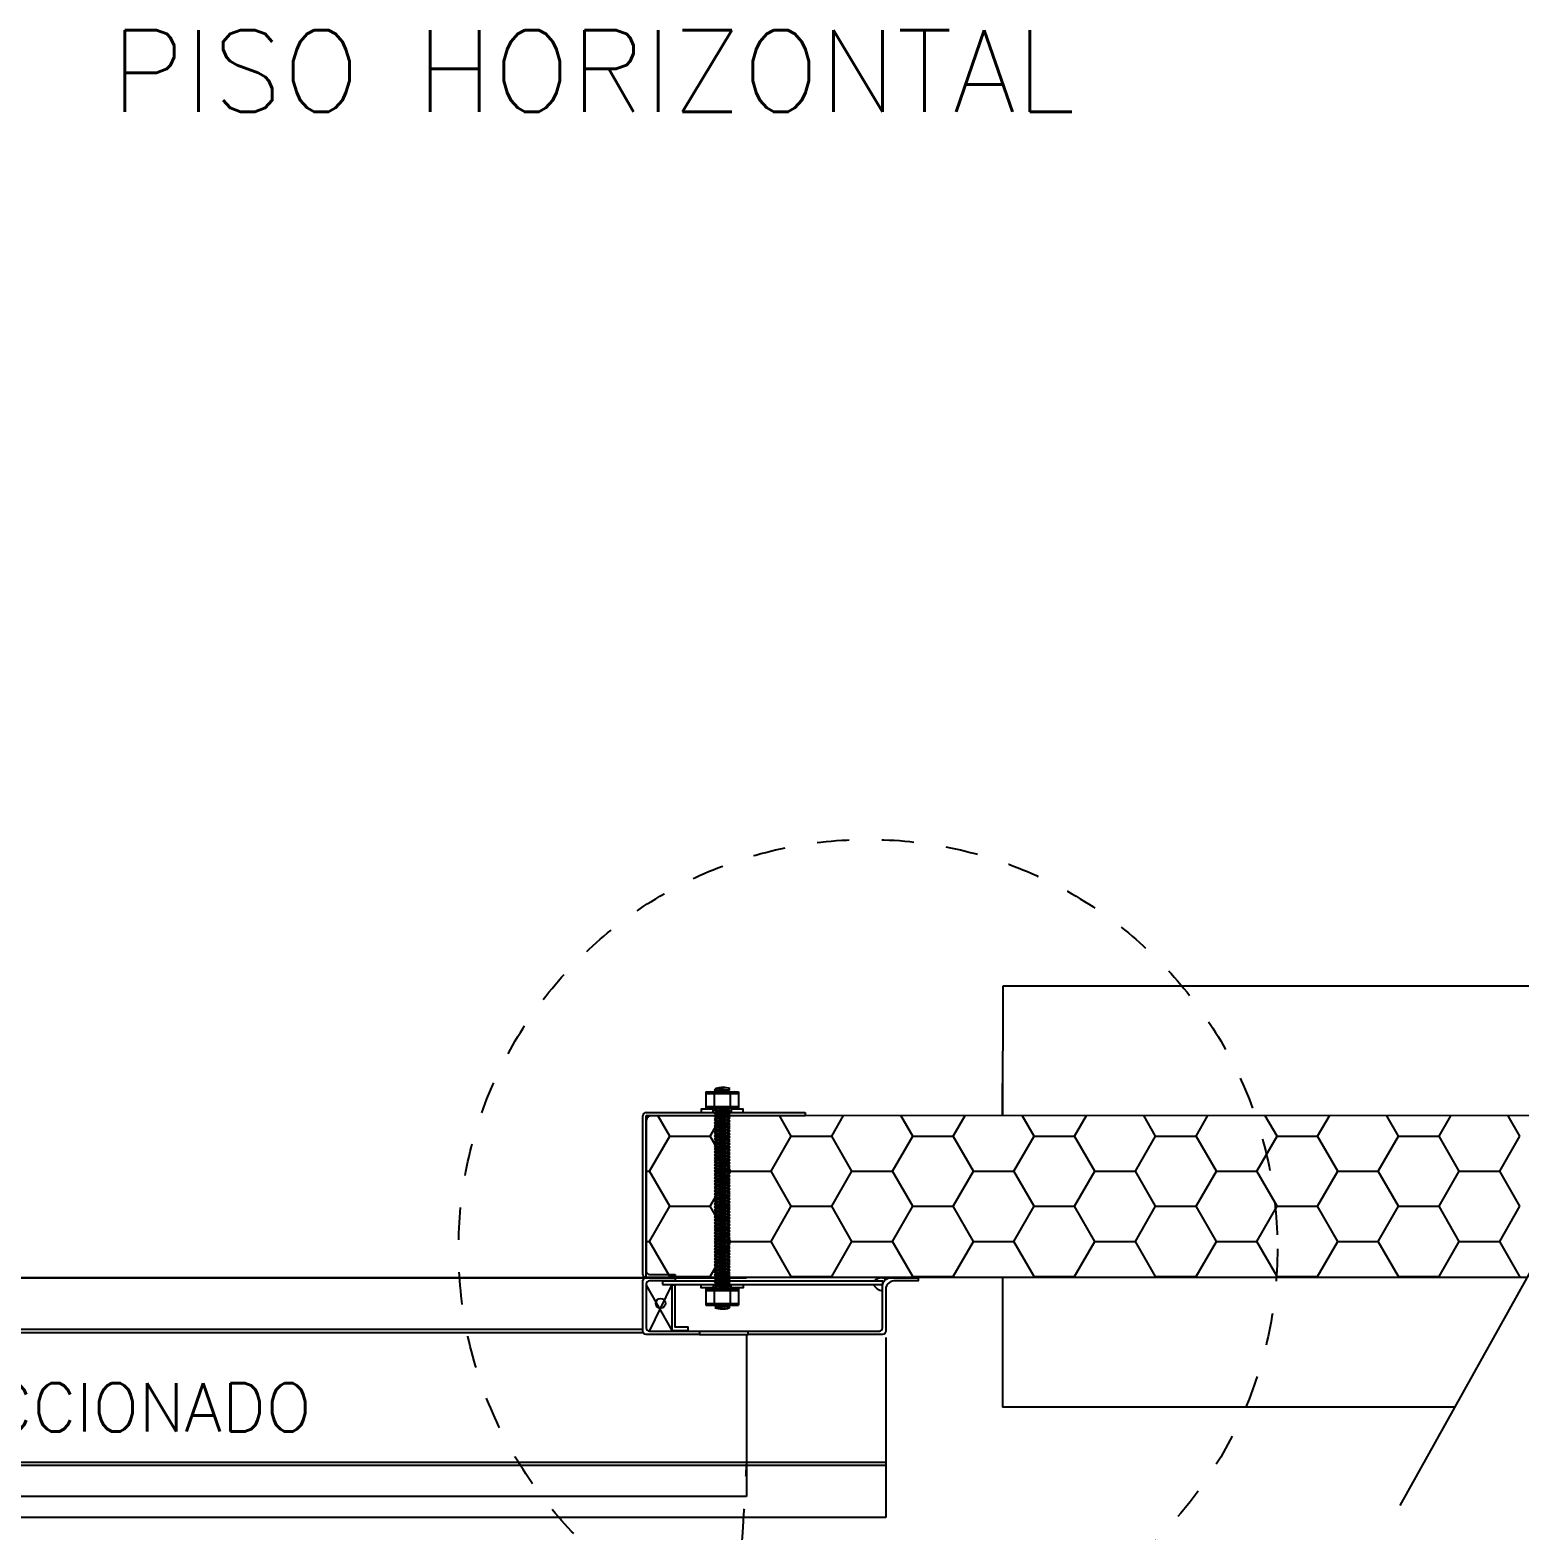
# Model space of a CAD drawing. Extents: x 20 to 15395, y -28849 to -19999.
# Drawn here: x 5076 to 5996, y -24422 to -23495 of the extents above; entities that cross this region are included whole.
import ezdxf

# ---------------------------------------------------------------- set-up
doc = ezdxf.new("R2010")
doc.units = 0
doc.header["$LTSCALE"] = 0.1
doc.header["$MEASUREMENT"] = 0
doc.linetypes.add('PUN100', pattern=[400, 200, -200])
for name, color, linetype in [('EQ', 8, 'CONTINUOUS'), ('FI', 2, 'CONTINUOUS'), ('GR', 9, 'CONTINUOUS'), ('IS', 5, 'CONTINUOUS'), ('ISO', 151, 'CONTINUOUS'), ('MF', 8, 'CONTINUOUS'), ('MFF', 8, 'CONTINUOUS'), ('TX', 13, 'CONTINUOUS')]:
    doc.layers.add(name, color=color, linetype=linetype)
doc.styles.add('ROMANS', font='romans')

msp = doc.modelspace()

# ---------------------------------------------------------------- linework, layer by layer
at = {"layer": 'EQ'}
for p, q in [((5499.7, -24148.86, 0), (5498.7, -24149.86, 0)), ((5508.7, -24150.86, 0), (5498.7, -24149.86, 0)), ((5498.7, -24149.86, 0), (5499.7, -24150.86, 0)), ((5507.7, -24149.86, 0), (5499.7, -24148.86, 0)), ((5507.7, -24149.86, 0), (5508.7, -24148.86, 0)), ((5508.7, -24150.86, 0), (5507.7, -24149.86, 0)), ((5493.7, -24150.86, 0), (5513.7, -24150.86, 0)), ((5493.7, -24150.86, 0), (5493.7, -24160.86, 0)), ((5493.7, -24151.86, 0), (5513.7, -24151.86, 0)), ((5493.7, -24159.86, 0), (5513.7, -24159.86, 0)), ((5498.7, -24151.86, 0), (5498.7, -24159.86, 0)), ((5508.7, -24151.86, 0), (5508.7, -24159.86, 0)), ((5513.7, -24150.86, 0), (5513.7, -24160.86, 0)), ((5454.76, -24263.69, 0), (5454.76, -24165.69, 0)), ((5456.76, -24163.69, 0), (5554.89, -24163.69, 0)), ((5554.89, -24165.69, 0), (5458.76, -24165.69, 0)), ((5493.7, -24160.86, 0), (5513.7, -24160.86, 0)), ((5499.7, -24160.98, 0), (5498.7, -24161.98, 0)), ((5498.7, -24161.98, 0), (5508.7, -24162.98, 0)), ((5498.7, -24161.98, 0), (5499.7, -24162.98, 0)), ((5499.7, -24162.98, 0), (5498.7, -24163.98, 0)), ((5498.7, -24163.98, 0), (5508.7, -24164.98, 0)), ((5498.7, -24163.98, 0), (5499.7, -24164.98, 0)), ((5499.7, -24164.98, 0), (5498.7, -24165.98, 0)), ((5498.7, -24165.98, 0), (5508.7, -24166.98, 0)), ((5498.7, -24165.98, 0), (5499.7, -24166.98, 0)), ((5499.7, -24166.98, 0), (5498.7, -24167.98, 0)), ((5498.7, -24167.98, 0), (5508.7, -24168.98, 0)), ((5498.7, -24167.98, 0), (5499.7, -24168.98, 0)), ((5499.7, -24168.98, 0), (5498.7, -24169.98, 0)), ((5499.7, -24160.98, 0), (5507.7, -24161.98, 0)), ((5499.7, -24162.98, 0), (5507.7, -24163.98, 0)), ((5499.7, -24164.98, 0), (5507.7, -24165.98, 0)), ((5499.7, -24166.98, 0), (5507.7, -24167.98, 0)), ((5499.7, -24166.98, 0), (5507.7, -24167.98, 0)), ((5499.7, -24168.98, 0), (5507.7, -24169.98, 0)), ((5507.49, -24160.86, 0), (5508.7, -24160.98, 0)), ((5507.7, -24161.98, 0), (5508.7, -24160.98, 0)), ((5508.7, -24162.98, 0), (5507.7, -24161.98, 0)), ((5507.7, -24163.98, 0), (5508.7, -24162.98, 0)), ((5508.7, -24164.98, 0), (5507.7, -24163.98, 0)), ((5507.7, -24165.98, 0), (5508.7, -24164.98, 0)), ((5508.7, -24166.98, 0), (5507.7, -24165.98, 0)), ((5507.7, -24167.98, 0), (5508.7, -24166.98, 0)), ((5508.7, -24168.98, 0), (5507.7, -24167.98, 0)), ((5507.7, -24169.98, 0), (5508.7, -24168.98, 0)), ((5554.89, -24163.69, 0), (5554.89, -24165.69, 0)), ((5456.76, -24169.69, 0), (5456.76, -24261.69, 0)), ((5498.7, -24169.98, 0), (5508.7, -24170.98, 0)), ((5498.7, -24169.98, 0), (5499.7, -24170.98, 0)), ((5499.7, -24170.98, 0), (5498.7, -24171.98, 0)), ((5498.7, -24171.98, 0), (5508.7, -24172.98, 0)), ((5498.7, -24171.98, 0), (5499.7, -24172.98, 0)), ((5499.7, -24172.98, 0), (5498.7, -24173.98, 0)), ((5498.7, -24173.98, 0), (5508.7, -24174.98, 0)), ((5498.7, -24173.98, 0), (5499.7, -24174.98, 0)), ((5499.7, -24174.98, 0), (5498.7, -24175.98, 0)), ((5498.7, -24175.98, 0), (5508.7, -24176.98, 0)), ((5498.7, -24175.98, 0), (5499.7, -24176.98, 0)), ((5499.7, -24176.98, 0), (5498.7, -24177.98, 0)), ((5498.7, -24177.98, 0), (5508.7, -24178.98, 0)), ((5498.7, -24177.98, 0), (5499.7, -24178.98, 0)), ((5499.7, -24170.98, 0), (5507.7, -24171.98, 0)), ((5499.7, -24172.98, 0), (5507.7, -24173.98, 0)), ((5499.7, -24174.98, 0), (5507.7, -24175.98, 0)), ((5499.7, -24176.98, 0), (5507.7, -24177.98, 0)), ((5499.7, -24176.98, 0), (5507.7, -24177.98, 0)), ((5508.7, -24170.98, 0), (5507.7, -24169.98, 0)), ((5507.7, -24171.98, 0), (5508.7, -24170.98, 0)), ((5508.7, -24172.98, 0), (5507.7, -24171.98, 0)), ((5507.7, -24173.98, 0), (5508.7, -24172.98, 0)), ((5508.7, -24174.98, 0), (5507.7, -24173.98, 0)), ((5507.7, -24175.98, 0), (5508.7, -24174.98, 0)), ((5508.7, -24176.98, 0), (5507.7, -24175.98, 0)), ((5507.7, -24177.98, 0), (5508.7, -24176.98, 0)), ((5508.7, -24178.98, 0), (5507.7, -24177.98, 0)), ((5499.7, -24178.98, 0), (5498.7, -24179.98, 0)), ((5498.7, -24179.98, 0), (5508.7, -24180.98, 0)), ((5498.7, -24179.98, 0), (5499.7, -24180.98, 0)), ((5499.7, -24180.98, 0), (5498.7, -24181.98, 0)), ((5498.7, -24181.98, 0), (5508.7, -24182.98, 0)), ((5498.7, -24181.98, 0), (5499.7, -24182.98, 0)), ((5499.7, -24182.98, 0), (5498.7, -24183.98, 0)), ((5498.7, -24183.98, 0), (5508.7, -24184.98, 0)), ((5498.7, -24183.98, 0), (5499.7, -24184.98, 0)), ((5499.7, -24184.98, 0), (5498.7, -24185.98, 0)), ((5498.7, -24185.98, 0), (5508.7, -24186.98, 0)), ((5498.7, -24185.98, 0), (5499.7, -24186.98, 0)), ((5499.7, -24186.98, 0), (5498.7, -24187.98, 0)), ((5499.7, -24178.98, 0), (5507.7, -24179.98, 0)), ((5499.7, -24180.98, 0), (5507.7, -24181.98, 0)), ((5499.7, -24182.98, 0), (5507.7, -24183.98, 0)), ((5499.7, -24182.98, 0), (5507.7, -24183.98, 0)), ((5499.7, -24184.98, 0), (5507.7, -24185.98, 0)), ((5499.7, -24186.98, 0), (5507.7, -24187.98, 0)), ((5507.7, -24179.98, 0), (5508.7, -24178.98, 0)), ((5508.7, -24180.98, 0), (5507.7, -24179.98, 0)), ((5507.7, -24181.98, 0), (5508.7, -24180.98, 0)), ((5508.7, -24182.98, 0), (5507.7, -24181.98, 0)), ((5507.7, -24183.98, 0), (5508.7, -24182.98, 0)), ((5508.7, -24184.98, 0), (5507.7, -24183.98, 0)), ((5507.7, -24185.98, 0), (5508.7, -24184.98, 0)), ((5508.7, -24186.98, 0), (5507.7, -24185.98, 0)), ((5507.7, -24187.98, 0), (5508.7, -24186.98, 0)), ((5498.7, -24187.98, 0), (5508.7, -24188.98, 0)), ((5498.7, -24187.98, 0), (5499.7, -24188.98, 0)), ((5499.7, -24188.98, 0), (5498.7, -24189.98, 0)), ((5498.7, -24189.98, 0), (5508.7, -24190.98, 0)), ((5498.7, -24189.98, 0), (5499.7, -24190.98, 0)), ((5499.7, -24190.98, 0), (5498.7, -24191.98, 0)), ((5498.7, -24191.98, 0), (5508.7, -24192.98, 0)), ((5498.7, -24191.98, 0), (5499.7, -24192.98, 0)), ((5499.7, -24192.98, 0), (5498.7, -24193.98, 0)), ((5498.7, -24193.98, 0), (5508.7, -24194.98, 0)), ((5498.7, -24193.98, 0), (5499.7, -24194.98, 0)), ((5499.7, -24194.98, 0), (5498.7, -24195.98, 0)), ((5498.7, -24195.98, 0), (5508.7, -24196.98, 0)), ((5498.7, -24195.98, 0), (5499.7, -24196.98, 0)), ((5499.7, -24196.98, 0), (5498.7, -24197.98, 0)), ((5499.7, -24188.98, 0), (5507.7, -24189.98, 0)), ((5499.7, -24188.98, 0), (5507.7, -24189.98, 0)), ((5499.7, -24190.98, 0), (5507.7, -24191.98, 0)), ((5499.7, -24192.98, 0), (5507.7, -24193.98, 0)), ((5499.7, -24194.98, 0), (5507.7, -24195.98, 0)), ((5499.7, -24194.98, 0), (5507.7, -24195.98, 0)), ((5499.7, -24196.98, 0), (5507.7, -24197.98, 0)), ((5508.7, -24188.98, 0), (5507.7, -24187.98, 0)), ((5507.7, -24189.98, 0), (5508.7, -24188.98, 0)), ((5508.7, -24190.98, 0), (5507.7, -24189.98, 0)), ((5507.7, -24191.98, 0), (5508.7, -24190.98, 0)), ((5508.7, -24192.98, 0), (5507.7, -24191.98, 0)), ((5507.7, -24193.98, 0), (5508.7, -24192.98, 0)), ((5508.7, -24194.98, 0), (5507.7, -24193.98, 0)), ((5507.7, -24195.98, 0), (5508.7, -24194.98, 0)), ((5508.7, -24196.98, 0), (5507.7, -24195.98, 0)), ((5507.7, -24197.98, 0), (5508.7, -24196.98, 0)), ((5498.7, -24197.98, 0), (5508.7, -24198.98, 0)), ((5498.7, -24197.98, 0), (5499.7, -24198.98, 0)), ((5499.7, -24198.98, 0), (5498.7, -24199.98, 0)), ((5498.7, -24199.98, 0), (5508.7, -24200.98, 0)), ((5498.7, -24199.98, 0), (5499.7, -24200.98, 0)), ((5499.7, -24200.98, 0), (5498.7, -24201.98, 0)), ((5498.7, -24201.98, 0), (5508.7, -24202.98, 0)), ((5498.7, -24201.98, 0), (5499.7, -24202.98, 0)), ((5499.7, -24202.98, 0), (5498.7, -24203.98, 0)), ((5498.7, -24203.98, 0), (5508.7, -24204.98, 0)), ((5498.7, -24203.98, 0), (5499.7, -24204.98, 0)), ((5499.7, -24204.98, 0), (5498.7, -24205.98, 0)), ((5498.7, -24205.98, 0), (5508.7, -24206.98, 0)), ((5498.7, -24205.98, 0), (5499.7, -24206.98, 0)), ((5499.7, -24198.98, 0), (5507.7, -24199.98, 0)), ((5499.7, -24200.98, 0), (5507.7, -24201.98, 0)), ((5499.7, -24200.98, 0), (5507.7, -24201.98, 0)), ((5499.7, -24202.98, 0), (5507.7, -24203.98, 0)), ((5499.7, -24204.98, 0), (5507.7, -24205.98, 0)), ((5508.7, -24198.98, 0), (5507.7, -24197.98, 0)), ((5507.7, -24199.98, 0), (5508.7, -24198.98, 0)), ((5508.7, -24200.98, 0), (5507.7, -24199.98, 0)), ((5507.7, -24201.98, 0), (5508.7, -24200.98, 0)), ((5508.7, -24202.98, 0), (5507.7, -24201.98, 0)), ((5507.7, -24203.98, 0), (5508.7, -24202.98, 0)), ((5508.7, -24204.98, 0), (5507.7, -24203.98, 0)), ((5507.7, -24205.98, 0), (5508.7, -24204.98, 0)), ((5508.7, -24206.98, 0), (5507.7, -24205.98, 0)), ((5499.7, -24206.98, 0), (5498.7, -24207.98, 0)), ((5498.7, -24207.98, 0), (5508.7, -24208.98, 0)), ((5498.7, -24207.98, 0), (5499.7, -24208.98, 0)), ((5499.7, -24208.98, 0), (5498.7, -24209.98, 0)), ((5498.7, -24209.98, 0), (5508.7, -24210.98, 0)), ((5498.7, -24209.98, 0), (5499.7, -24210.98, 0)), ((5499.7, -24210.98, 0), (5498.7, -24211.98, 0)), ((5498.7, -24211.98, 0), (5508.7, -24212.98, 0)), ((5498.7, -24211.98, 0), (5499.7, -24212.98, 0)), ((5499.7, -24212.98, 0), (5498.7, -24213.98, 0)), ((5498.7, -24213.98, 0), (5508.7, -24214.98, 0)), ((5498.7, -24213.98, 0), (5499.7, -24214.98, 0)), ((5499.7, -24214.98, 0), (5498.7, -24215.98, 0)), ((5499.7, -24206.98, 0), (5507.7, -24207.98, 0)), ((5499.7, -24206.98, 0), (5507.7, -24207.98, 0)), ((5499.7, -24208.98, 0), (5507.7, -24209.98, 0)), ((5499.7, -24210.98, 0), (5507.7, -24211.98, 0)), ((5499.7, -24212.98, 0), (5507.7, -24213.98, 0)), ((5499.7, -24212.98, 0), (5507.7, -24213.98, 0)), ((5499.7, -24214.98, 0), (5507.7, -24215.98, 0)), ((5507.7, -24207.98, 0), (5508.7, -24206.98, 0)), ((5508.7, -24208.98, 0), (5507.7, -24207.98, 0)), ((5507.7, -24209.98, 0), (5508.7, -24208.98, 0)), ((5508.7, -24210.98, 0), (5507.7, -24209.98, 0)), ((5507.7, -24211.98, 0), (5508.7, -24210.98, 0)), ((5508.7, -24212.98, 0), (5507.7, -24211.98, 0)), ((5507.7, -24213.98, 0), (5508.7, -24212.98, 0)), ((5508.7, -24214.98, 0), (5507.7, -24213.98, 0)), ((5507.7, -24215.98, 0), (5508.7, -24214.98, 0)), ((5498.7, -24215.98, 0), (5508.7, -24216.98, 0)), ((5498.7, -24215.98, 0), (5499.7, -24216.98, 0)), ((5499.7, -24216.98, 0), (5498.7, -24217.98, 0)), ((5498.7, -24217.98, 0), (5499.7, -24218.98, 0)), ((5498.7, -24217.98, 0), (5508.7, -24218.98, 0)), ((5499.7, -24218.98, 0), (5498.7, -24219.98, 0)), ((5498.7, -24219.98, 0), (5499.7, -24220.98, 0)), ((5498.7, -24219.98, 0), (5508.7, -24220.98, 0)), ((5499.7, -24220.98, 0), (5498.7, -24221.98, 0)), ((5498.7, -24221.98, 0), (5499.7, -24222.98, 0)), ((5498.7, -24221.98, 0), (5508.7, -24222.98, 0)), ((5499.7, -24222.98, 0), (5498.7, -24223.98, 0)), ((5498.7, -24223.98, 0), (5499.7, -24224.98, 0)), ((5498.7, -24223.98, 0), (5508.7, -24224.98, 0)), ((5499.7, -24216.98, 0), (5507.7, -24217.98, 0)), ((5499.7, -24218.98, 0), (5507.7, -24219.98, 0)), ((5499.7, -24218.98, 0), (5507.7, -24219.98, 0)), ((5499.7, -24220.98, 0), (5507.7, -24221.98, 0)), ((5499.7, -24222.98, 0), (5507.7, -24223.98, 0)), ((5508.7, -24216.98, 0), (5507.7, -24215.98, 0)), ((5507.7, -24217.98, 0), (5508.7, -24216.98, 0)), ((5508.7, -24218.98, 0), (5507.7, -24217.98, 0)), ((5507.7, -24219.98, 0), (5508.7, -24218.98, 0)), ((5508.7, -24220.98, 0), (5507.7, -24219.98, 0)), ((5507.7, -24221.98, 0), (5508.7, -24220.98, 0)), ((5508.7, -24222.98, 0), (5507.7, -24221.98, 0)), ((5507.7, -24223.98, 0), (5508.7, -24222.98, 0)), ((5508.7, -24224.98, 0), (5507.7, -24223.98, 0)), ((5499.7, -24224.98, 0), (5498.7, -24225.98, 0)), ((5498.7, -24225.98, 0), (5499.7, -24226.98, 0)), ((5498.7, -24225.98, 0), (5508.7, -24226.98, 0)), ((5499.7, -24226.98, 0), (5498.7, -24227.98, 0)), ((5498.7, -24227.98, 0), (5499.7, -24228.98, 0)), ((5498.7, -24227.98, 0), (5508.7, -24228.98, 0)), ((5499.7, -24228.98, 0), (5498.7, -24229.98, 0)), ((5498.7, -24229.98, 0), (5499.7, -24230.98, 0)), ((5498.7, -24229.98, 0), (5508.7, -24230.98, 0)), ((5499.7, -24230.98, 0), (5498.7, -24231.98, 0)), ((5498.7, -24231.98, 0), (5508.7, -24232.98, 0)), ((5498.7, -24231.98, 0), (5499.7, -24232.98, 0)), ((5499.7, -24232.98, 0), (5498.7, -24233.98, 0)), ((5498.7, -24233.98, 0), (5508.7, -24234.98, 0)), ((5498.7, -24233.98, 0), (5499.7, -24234.98, 0)), ((5499.7, -24224.98, 0), (5507.7, -24225.98, 0)), ((5499.7, -24224.98, 0), (5507.7, -24225.98, 0)), ((5499.7, -24226.98, 0), (5507.7, -24227.98, 0)), ((5499.7, -24228.98, 0), (5507.7, -24229.98, 0)), ((5499.7, -24230.98, 0), (5507.7, -24231.98, 0)), ((5499.7, -24230.98, 0), (5507.7, -24231.98, 0)), ((5499.7, -24232.98, 0), (5507.7, -24233.98, 0)), ((5507.7, -24225.98, 0), (5508.7, -24224.98, 0)), ((5508.7, -24226.98, 0), (5507.7, -24225.98, 0)), ((5507.7, -24227.98, 0), (5508.7, -24226.98, 0)), ((5508.7, -24228.98, 0), (5507.7, -24227.98, 0)), ((5507.7, -24229.98, 0), (5508.7, -24228.98, 0)), ((5508.7, -24230.98, 0), (5507.7, -24229.98, 0)), ((5507.7, -24231.98, 0), (5508.7, -24230.98, 0)), ((5508.7, -24232.98, 0), (5507.7, -24231.98, 0)), ((5507.7, -24233.98, 0), (5508.7, -24232.98, 0)), ((5508.7, -24234.98, 0), (5507.7, -24233.98, 0)), ((5499.7, -24234.98, 0), (5498.7, -24235.98, 0)), ((5498.7, -24235.98, 0), (5508.7, -24236.98, 0)), ((5498.7, -24235.98, 0), (5499.7, -24236.98, 0)), ((5499.7, -24236.98, 0), (5498.7, -24237.98, 0)), ((5498.7, -24237.98, 0), (5508.7, -24238.98, 0)), ((5498.7, -24237.98, 0), (5499.7, -24238.98, 0)), ((5499.7, -24238.98, 0), (5498.7, -24239.98, 0)), ((5498.7, -24239.98, 0), (5508.7, -24240.98, 0)), ((5498.7, -24239.98, 0), (5499.7, -24240.98, 0)), ((5499.7, -24240.98, 0), (5498.7, -24241.98, 0)), ((5498.7, -24241.98, 0), (5508.7, -24242.98, 0)), ((5498.7, -24241.98, 0), (5499.7, -24242.98, 0)), ((5499.7, -24242.98, 0), (5498.7, -24243.98, 0)), ((5499.7, -24234.98, 0), (5507.7, -24235.98, 0)), ((5499.7, -24236.98, 0), (5507.7, -24237.98, 0)), ((5499.7, -24236.98, 0), (5507.7, -24237.98, 0)), ((5499.7, -24238.98, 0), (5507.7, -24239.98, 0)), ((5499.7, -24240.98, 0), (5507.7, -24241.98, 0)), ((5499.7, -24242.98, 0), (5507.7, -24243.98, 0)), ((5499.7, -24242.98, 0), (5507.7, -24243.98, 0)), ((5507.7, -24235.98, 0), (5508.7, -24234.98, 0)), ((5508.7, -24236.98, 0), (5507.7, -24235.98, 0)), ((5507.7, -24237.98, 0), (5508.7, -24236.98, 0)), ((5508.7, -24238.98, 0), (5507.7, -24237.98, 0)), ((5507.7, -24239.98, 0), (5508.7, -24238.98, 0)), ((5508.7, -24240.98, 0), (5507.7, -24239.98, 0)), ((5507.7, -24241.98, 0), (5508.7, -24240.98, 0)), ((5508.7, -24242.98, 0), (5507.7, -24241.98, 0)), ((5507.7, -24243.98, 0), (5508.7, -24242.98, 0)), ((5498.7, -24243.98, 0), (5508.7, -24244.98, 0)), ((5498.7, -24243.98, 0), (5499.7, -24244.98, 0)), ((5499.7, -24244.98, 0), (5498.7, -24245.98, 0)), ((5498.7, -24245.98, 0), (5508.7, -24246.98, 0)), ((5498.7, -24245.98, 0), (5499.7, -24246.98, 0)), ((5499.7, -24246.98, 0), (5498.7, -24247.98, 0)), ((5498.7, -24247.98, 0), (5508.7, -24248.98, 0)), ((5498.7, -24247.98, 0), (5499.7, -24248.98, 0)), ((5499.7, -24248.98, 0), (5498.7, -24249.98, 0)), ((5498.7, -24249.98, 0), (5508.7, -24250.98, 0)), ((5498.7, -24249.98, 0), (5499.7, -24250.98, 0)), ((5499.7, -24250.98, 0), (5498.7, -24251.98, 0)), ((5498.7, -24251.98, 0), (5508.7, -24252.98, 0)), ((5498.7, -24251.98, 0), (5499.7, -24252.98, 0)), ((5499.7, -24244.98, 0), (5507.7, -24245.98, 0)), ((5499.7, -24246.98, 0), (5507.7, -24247.98, 0)), ((5499.7, -24248.98, 0), (5507.7, -24249.98, 0)), ((5499.7, -24248.98, 0), (5507.7, -24249.98, 0)), ((5499.7, -24250.98, 0), (5507.7, -24251.98, 0)), ((5508.7, -24244.98, 0), (5507.7, -24243.98, 0)), ((5507.7, -24245.98, 0), (5508.7, -24244.98, 0)), ((5508.7, -24246.98, 0), (5507.7, -24245.98, 0)), ((5507.7, -24247.98, 0), (5508.7, -24246.98, 0)), ((5508.7, -24248.98, 0), (5507.7, -24247.98, 0)), ((5507.7, -24249.98, 0), (5508.7, -24248.98, 0)), ((5508.7, -24250.98, 0), (5507.7, -24249.98, 0)), ((5507.7, -24251.98, 0), (5508.7, -24250.98, 0)), ((5508.7, -24252.98, 0), (5507.7, -24251.98, 0)), ((5499.7, -24252.98, 0), (5498.7, -24253.98, 0)), ((5498.7, -24253.98, 0), (5508.7, -24254.98, 0)), ((5498.7, -24253.98, 0), (5499.7, -24254.98, 0)), ((5499.7, -24254.98, 0), (5498.7, -24255.98, 0)), ((5498.7, -24255.98, 0), (5508.7, -24256.98, 0)), ((5498.7, -24255.98, 0), (5499.7, -24256.98, 0)), ((5499.7, -24256.98, 0), (5498.7, -24257.98, 0)), ((5498.7, -24257.98, 0), (5508.7, -24258.98, 0)), ((5498.7, -24257.98, 0), (5499.7, -24258.98, 0)), ((5499.7, -24258.98, 0), (5498.7, -24259.98, 0)), ((5498.7, -24259.98, 0), (5508.7, -24260.98, 0)), ((5498.7, -24259.98, 0), (5499.7, -24260.98, 0)), ((5499.7, -24260.98, 0), (5498.7, -24261.98, 0)), ((5498.7, -24261.98, 0), (5508.7, -24262.98, 0)), ((5498.7, -24261.98, 0), (5499.7, -24262.98, 0)), ((5499.7, -24252.98, 0), (5507.7, -24253.98, 0)), ((5499.7, -24254.98, 0), (5507.7, -24255.98, 0)), ((5499.7, -24254.98, 0), (5507.7, -24255.98, 0)), ((5499.7, -24256.98, 0), (5507.7, -24257.98, 0)), ((5499.7, -24258.98, 0), (5507.7, -24259.98, 0)), ((5499.7, -24260.98, 0), (5507.7, -24261.98, 0)), ((5499.7, -24260.98, 0), (5507.7, -24261.98, 0)), ((5507.7, -24253.98, 0), (5508.7, -24252.98, 0)), ((5508.7, -24254.98, 0), (5507.7, -24253.98, 0)), ((5507.7, -24255.98, 0), (5508.7, -24254.98, 0)), ((5508.7, -24256.98, 0), (5507.7, -24255.98, 0)), ((5507.7, -24257.98, 0), (5508.7, -24256.98, 0)), ((5508.7, -24258.98, 0), (5507.7, -24257.98, 0)), ((5507.7, -24259.98, 0), (5508.7, -24258.98, 0)), ((5508.7, -24260.98, 0), (5507.7, -24259.98, 0)), ((5507.7, -24261.98, 0), (5508.7, -24260.98, 0)), ((5508.7, -24262.98, 0), (5507.7, -24261.98, 0)), ((4398.7, -24265.68, 0), (5518.7, -24265.68, 0)), ((5474.76, -24265.69, 0), (5456.76, -24265.69, 0)), ((5456.76, -24270.19, 0), (5472.7, -24298.18, 0)), ((5458.76, -24263.69, 0), (5474.76, -24263.69, 0)), ((5458.76, -24298.69, 0), (5472.7, -24270.19, 0)), ((5474.76, -24263.69, 0), (5474.76, -24265.69, 0)), ((5499.7, -24262.98, 0), (5498.7, -24263.98, 0)), ((5498.7, -24263.98, 0), (5508.7, -24264.98, 0)), ((5498.7, -24263.98, 0), (5499.7, -24264.98, 0)), ((5499.7, -24264.98, 0), (5498.7, -24265.98, 0)), ((5498.7, -24265.98, 0), (5508.7, -24266.98, 0)), ((5498.7, -24265.98, 0), (5499.7, -24266.98, 0)), ((5499.7, -24266.98, 0), (5498.7, -24267.98, 0)), ((5498.7, -24267.98, 0), (5508.7, -24268.98, 0)), ((5498.7, -24267.98, 0), (5499.7, -24268.98, 0)), ((5499.7, -24268.98, 0), (5498.7, -24269.98, 0)), ((5498.7, -24269.98, 0), (5508.7, -24270.98, 0)), ((5498.7, -24269.98, 0), (5499.7, -24270.98, 0)), ((5499.7, -24270.98, 0), (5498.7, -24271.98, 0)), ((5499.7, -24262.98, 0), (5507.7, -24263.98, 0)), ((5499.7, -24264.98, 0), (5507.7, -24265.98, 0)), ((5499.7, -24266.98, 0), (5507.7, -24267.98, 0)), ((5499.7, -24266.98, 0), (5507.7, -24267.98, 0)), ((5499.7, -24268.98, 0), (5507.7, -24269.98, 0)), ((5499.7, -24270.98, 0), (5507.7, -24271.98, 0)), ((5507.7, -24263.98, 0), (5508.7, -24262.98, 0)), ((5508.7, -24264.98, 0), (5507.7, -24263.98, 0)), ((5507.7, -24265.98, 0), (5508.7, -24264.98, 0)), ((5508.7, -24266.98, 0), (5507.7, -24265.98, 0)), ((5507.7, -24267.98, 0), (5508.7, -24266.98, 0)), ((5508.7, -24268.98, 0), (5507.7, -24267.98, 0)), ((5507.7, -24269.98, 0), (5508.7, -24268.98, 0)), ((5508.7, -24270.98, 0), (5507.7, -24269.98, 0)), ((5507.7, -24271.98, 0), (5508.7, -24270.98, 0)), ((5493.7, -24272.61, 0), (5493.7, -24282.61, 0)), ((5493.7, -24272.61, 0), (5513.7, -24272.61, 0)), ((5493.7, -24273.61, 0), (5513.7, -24273.61, 0)), ((5498.7, -24271.98, 0), (5504.99, -24272.61, 0)), ((5498.7, -24271.98, 0), (5499.33, -24272.61, 0)), ((5498.7, -24273.61, 0), (5498.7, -24281.61, 0)), ((5508.33, -24272.61, 0), (5507.7, -24271.98, 0)), ((5508.7, -24273.61, 0), (5508.7, -24281.61, 0)), ((5513.7, -24272.61, 0), (5513.7, -24282.61, 0)), ((5493.7, -24281.61, 0), (5513.7, -24281.61, 0)), ((5493.7, -24282.61, 0), (5513.7, -24282.61, 0)), ((5498.7, -24282.66, 0), (5499.7, -24283.66, 0)), ((5498.7, -24282.66, 0), (5508.7, -24283.66, 0)), ((5499.7, -24283.66, 0), (5499.09, -24284.28, 0)), ((5499.7, -24283.66, 0), (5507.04, -24284.58, 0)), ((5508.7, -24283.66, 0), (5507.7, -24282.66, 0)), ((5508.04, -24284.33, 0), (5508.7, -24283.66, 0)), ((5489.76, -24298.69, 0), (5519.76, -24298.69, 0)), ((5489.76, -24300.69, 0), (5519.76, -24300.69, 0)), ((5518.71, -24300.69, 0), (5518.71, -24400.69, 0)), ((5518.71, -24400.69, 0), (4398.71, -24400.69, 0))]:
    msp.add_line(p, q, dxfattribs=at)
at = {"layer": 'EQ', "elevation": 0}
for points in [[(5498.23, -24161.69), (5490.7, -24161.69), (5490.7, -24163.69), (5498.23, -24163.69), (5498.23, -24161.69)], [(5509.18, -24161.69), (5509.18, -24163.69), (5516.7, -24163.69), (5516.7, -24161.69), (5509.18, -24161.69)], [(5472.7, -24298.18), (5482.7, -24298.18), (5482.7, -24296.18), (5474.7, -24296.18), (5474.7, -24270.19), (5472.7, -24270.19), (5472.7, -24298.18), (5472.7, -24298.18)], [(5498.23, -24271.89), (5490.7, -24271.89), (5490.7, -24269.89), (5498.23, -24269.89), (5498.23, -24271.89)], [(5509.18, -24271.89), (5509.18, -24269.89), (5516.7, -24269.89), (5516.7, -24271.89), (5509.18, -24271.89)]]:
    msp.add_lwpolyline(points, dxfattribs=at)
for points in [[(5489.76, -24300.69), (5456.76, -24300.69, -0.414214), (5454.76, -24298.69), (5454.76, -24267.69, -0.414214), (5456.76, -24265.69), (5474.76, -24265.69), (5474.76, -24267.69), (5458.76, -24267.69, 0.414214), (5456.76, -24269.69), (5456.76, -24296.69, 0.414214), (5458.76, -24298.69), (5489.76, -24298.69), (5489.76, -24300.69)], [(5624.76, -24265.69), (5624.76, -24267.69), (5609.76, -24267.69, 0.414214), (5604.76, -24272.69), (5604.76, -24298.69, -0.414214), (5602.76, -24300.69), (5519.76, -24300.69), (5519.76, -24298.69), (5600.76, -24298.69, 0.414214), (5602.76, -24296.69), (5602.76, -24270.69, -0.414214), (5607.76, -24265.69), (5624.76, -24265.69)]]:
    msp.add_lwpolyline(points, format="xyb", dxfattribs=at)
msp.add_lwpolyline([(5466.76, -24269.89), (5602.85, -24269.89), (5602.85, -24267.89), (5466.76, -24267.89)], close=True, dxfattribs=at)
at = {"layer": 'EQ'}
msp.add_circle((5465.65, -24281.51, 0), 3, dxfattribs=at)
for centre, radius, start, end in [((5504.2, -24164.03, 0), 15.82, 73.47727, 106.52273), ((5496.2, -24154.48, 0), 3.63, 46.39718, 133.60282), ((5496.2, -24157.23, 0), 3.63, 226.39718, 313.60282), ((5503.7, -24163.86, 0), 13, 67.38014, 112.61986), ((5503.7, -24147.86, 0), 13, 247.38014, 292.61986), ((5511.2, -24154.48, 0), 3.63, 46.39718, 133.60282), ((5511.2, -24157.23, 0), 3.63, 226.39718, 313.60282), ((5456.76, -24165.69, 0), 2, 90, 180), ((5461.31, -24169.47, 0), 4.56, 124.07499, 182.79491), ((5458.76, -24261.69, 0), 2, 180, 270), ((5456.76, -24263.69, 0), 2, 180, 270), ((5603.21, -24266.79, 0), 6.83, 207.00333, 266.25104), ((5602.1, -24271.95, 0), 6.13, 61.99713, 138.56106), ((5496.2, -24276.23, 0), 3.63, 46.39718, 133.60282), ((5503.7, -24285.61, 0), 13, 67.38014, 112.61986), ((5511.2, -24276.23, 0), 3.63, 46.39718, 133.60282), ((5496.2, -24278.98, 0), 3.63, 226.39718, 313.60282), ((5503.7, -24269.61, 0), 13, 247.38014, 292.61986), ((5503.64, -24269.13, 0), 15.82, 253.27507, 286.15181), ((5511.2, -24278.98, 0), 3.63, 226.39718, 313.60282)]:
    msp.add_arc(centre, radius, start, end, dxfattribs=at)
at = {"layer": 'FI'}
for p, q in [((5676.93, -24085.61, 0), (5676.89, -24165.67, 0)), ((6100.81, -24085.62, 0), (5676.93, -24085.61, 0)), ((5676.89, -24165.67, 0), (5676.89, -24145.67, 0)), ((5676.85, -24265.67, 0), (5676.81, -24345.61, 0)), ((5956.07, -24345.62, 0), (5676.81, -24345.61, 0))]:
    msp.add_line(p, q, dxfattribs=at)
at = {"layer": 'IS'}
for p, q in [((5456.81, -24265.61, 0), (5456.86, -24165.61, 0)), ((6056.28, -24165.62, 0), (5456.83, -24165.61, 0)), ((6000.61, -24265.62, 0), (5456.81, -24265.61, 0))]:
    msp.add_line(p, q, dxfattribs=at)
at = {"layer": 'ISO'}
for p, q in [((5471.36, -24178.29), (5464.04, -24165.61)), ((5496.36, -24178.29), (5503.69, -24165.61)), ((5546.36, -24178.29), (5539.04, -24165.61)), ((5571.36, -24178.29), (5578.69, -24165.61)), ((5621.36, -24178.29), (5614.04, -24165.61)), ((5646.36, -24178.29), (5653.69, -24165.61)), ((5696.36, -24178.29), (5689.04, -24165.61)), ((5721.36, -24178.29), (5728.68, -24165.61)), ((5771.36, -24178.29), (5764.05, -24165.61)), ((5796.36, -24178.29), (5803.68, -24165.61)), ((5846.36, -24178.29), (5839.05, -24165.62)), ((5871.36, -24178.29), (5878.68, -24165.62)), ((5921.36, -24178.29), (5914.05, -24165.62)), ((5946.36, -24178.29), (5953.68, -24165.62)), ((5996.36, -24178.29), (5989.05, -24165.62)), ((5458.86, -24199.94), (5471.36, -24178.29)), ((5471.36, -24178.29), (5496.36, -24178.29)), ((5508.86, -24199.94), (5496.36, -24178.29)), ((5533.86, -24199.94), (5546.36, -24178.29)), ((5546.36, -24178.29), (5571.36, -24178.29)), ((5583.86, -24199.94), (5571.36, -24178.29)), ((5608.86, -24199.94), (5621.36, -24178.29)), ((5621.36, -24178.29), (5646.36, -24178.29)), ((5658.86, -24199.94), (5646.36, -24178.29)), ((5683.86, -24199.94), (5696.36, -24178.29)), ((5696.36, -24178.29), (5721.36, -24178.29)), ((5733.86, -24199.94), (5721.36, -24178.29)), ((5758.86, -24199.94), (5771.36, -24178.29)), ((5771.36, -24178.29), (5796.36, -24178.29)), ((5808.86, -24199.94), (5796.36, -24178.29)), ((5833.86, -24199.94), (5846.36, -24178.29)), ((5846.36, -24178.29), (5871.36, -24178.29)), ((5883.86, -24199.94), (5871.36, -24178.29)), ((5908.86, -24199.94), (5921.36, -24178.29)), ((5921.36, -24178.29), (5946.36, -24178.29)), ((5958.86, -24199.94), (5946.36, -24178.29)), ((5983.86, -24199.94), (5996.36, -24178.29)), ((5456.91, -24199.94), (5458.86, -24199.94)), ((5471.36, -24221.59), (5458.86, -24199.94)), ((5496.36, -24221.59), (5508.86, -24199.94)), ((5508.86, -24199.94), (5533.86, -24199.94)), ((5546.36, -24221.59), (5533.86, -24199.94)), ((5571.36, -24221.59), (5583.86, -24199.94)), ((5583.86, -24199.94), (5608.86, -24199.94)), ((5621.36, -24221.59), (5608.86, -24199.94)), ((5646.36, -24221.59), (5658.86, -24199.94)), ((5658.86, -24199.94), (5683.86, -24199.94)), ((5696.36, -24221.59), (5683.86, -24199.94)), ((5721.36, -24221.59), (5733.86, -24199.94)), ((5733.86, -24199.94), (5758.86, -24199.94)), ((5771.36, -24221.59), (5758.86, -24199.94)), ((5796.36, -24221.59), (5808.86, -24199.94)), ((5808.86, -24199.94), (5833.86, -24199.94)), ((5846.36, -24221.59), (5833.86, -24199.94)), ((5871.36, -24221.59), (5883.86, -24199.94)), ((5883.86, -24199.94), (5908.86, -24199.94)), ((5921.36, -24221.59), (5908.86, -24199.94)), ((5946.36, -24221.59), (5958.86, -24199.94)), ((5958.86, -24199.94), (5983.86, -24199.94)), ((5996.36, -24221.59), (5983.86, -24199.94)), ((5458.86, -24243.24), (5471.36, -24221.59)), ((5471.36, -24221.59), (5496.36, -24221.59)), ((5508.86, -24243.24), (5496.36, -24221.59)), ((5533.86, -24243.24), (5546.36, -24221.59)), ((5546.36, -24221.59), (5571.36, -24221.59)), ((5583.86, -24243.24), (5571.36, -24221.59)), ((5608.86, -24243.24), (5621.36, -24221.59)), ((5621.36, -24221.59), (5646.36, -24221.59)), ((5658.86, -24243.24), (5646.36, -24221.59)), ((5683.86, -24243.24), (5696.36, -24221.59)), ((5696.36, -24221.59), (5721.36, -24221.59)), ((5733.86, -24243.24), (5721.36, -24221.59)), ((5758.86, -24243.24), (5771.36, -24221.59)), ((5771.36, -24221.59), (5796.36, -24221.59)), ((5808.86, -24243.24), (5796.36, -24221.59)), ((5833.86, -24243.24), (5846.36, -24221.59)), ((5846.36, -24221.59), (5871.36, -24221.59)), ((5883.86, -24243.24), (5871.36, -24221.59)), ((5908.86, -24243.24), (5921.36, -24221.59)), ((5921.36, -24221.59), (5946.36, -24221.59)), ((5958.86, -24243.24), (5946.36, -24221.59)), ((5983.86, -24243.24), (5996.36, -24221.59)), ((5456.82, -24243.24), (5458.86, -24243.24)), ((5471.36, -24264.89), (5458.86, -24243.24)), ((5496.36, -24264.89), (5508.86, -24243.24)), ((5508.86, -24243.24), (5533.86, -24243.24)), ((5546.36, -24264.89), (5533.86, -24243.24)), ((5571.36, -24264.89), (5583.86, -24243.24)), ((5583.86, -24243.24), (5608.86, -24243.24)), ((5621.36, -24264.89), (5608.86, -24243.24)), ((5646.36, -24264.89), (5658.86, -24243.24)), ((5658.86, -24243.24), (5683.86, -24243.24)), ((5696.36, -24264.89), (5683.86, -24243.24)), ((5721.36, -24264.89), (5733.86, -24243.24)), ((5733.86, -24243.24), (5758.86, -24243.24)), ((5771.36, -24264.89), (5758.86, -24243.24)), ((5796.36, -24264.89), (5808.86, -24243.24)), ((5808.86, -24243.24), (5833.86, -24243.24)), ((5846.36, -24264.89), (5833.86, -24243.24)), ((5871.36, -24264.89), (5883.86, -24243.24)), ((5883.86, -24243.24), (5908.86, -24243.24)), ((5921.36, -24264.89), (5908.86, -24243.24)), ((5946.36, -24264.89), (5958.86, -24243.24)), ((5958.86, -24243.24), (5983.86, -24243.24)), ((5996.36, -24264.89), (5983.86, -24243.24)), ((5470.95, -24265.61), (5471.36, -24264.89)), ((5471.36, -24264.89), (5496.36, -24264.89)), ((5496.78, -24265.61), (5496.36, -24264.89)), ((5545.95, -24265.61), (5546.36, -24264.89)), ((5546.36, -24264.89), (5571.36, -24264.89)), ((5571.78, -24265.61), (5571.36, -24264.89)), ((5620.95, -24265.61), (5621.36, -24264.89)), ((5621.36, -24264.89), (5646.36, -24264.89)), ((5646.78, -24265.61), (5646.36, -24264.89)), ((5695.95, -24265.61), (5696.36, -24264.89)), ((5696.36, -24264.89), (5721.36, -24264.89)), ((5721.78, -24265.61), (5721.36, -24264.89)), ((5770.95, -24265.61), (5771.36, -24264.89)), ((5771.36, -24264.89), (5796.36, -24264.89)), ((5796.78, -24265.61), (5796.36, -24264.89)), ((5845.95, -24265.62), (5846.36, -24264.89)), ((5846.36, -24264.89), (5871.36, -24264.89)), ((5871.78, -24265.62), (5871.36, -24264.89)), ((5920.95, -24265.62), (5921.36, -24264.89)), ((5921.36, -24264.89), (5946.36, -24264.89)), ((5946.78, -24265.62), (5946.36, -24264.89)), ((5995.95, -24265.62), (5996.36, -24264.89))]:
    msp.add_line(p, q, dxfattribs=at)
at = {"layer": 'MF'}
msp.add_line((6115.49, -24059.25, 0), (5922.23, -24406.4, 0), dxfattribs=at)
at = {"layer": 'MFF', "linetype": 'PUN100'}
msp.add_circle((5593.75, -24247.9), 252.82, dxfattribs=at)
msp.add_arc((4368.71, -24340.69, 0), 1150.7, 271.99209, 358.00791, dxfattribs=at)
at = {"layer": 'TX', "linetype": 'Continuous'}
for p, q in [((5454.75, -24265.68, 0), (4458.7, -24265.68, 0)), ((5454.75, -24297.68, 0), (4458.7, -24297.68, 0)), ((5454.75, -24299.68, 0), (4458.7, -24299.68, 0)), ((5604.75, -24302.68, 0), (5604.75, -24413.68, 0)), ((5604.75, -24379.68, 0), (4308.7, -24379.68, 0)), ((5604.75, -24381.67, 0), (4308.7, -24381.67, 0)), ((5604.75, -24413.68, 0), (4308.7, -24413.68, 0))]:
    msp.add_line(p, q, dxfattribs=at)

# ---------------------------------------------------------------- texts
at = {"layer": 'GR', "insert": (5126.22, -23495.3), "char_height": 50.5405, "attachment_point": 1, "style": 'ROMANS'}
msp.add_mtext('PISO HORIZONTAL', dxfattribs=at)
at = {"layer": 'TX', "linetype": 'Continuous', "style": 'ROMANS'}
msp.add_text('UMBRAL CALEFACCIONADO', height=30, dxfattribs=at).set_placement((4729.44, -24360.7, 0))

doc.saveas('drawing.dxf')
